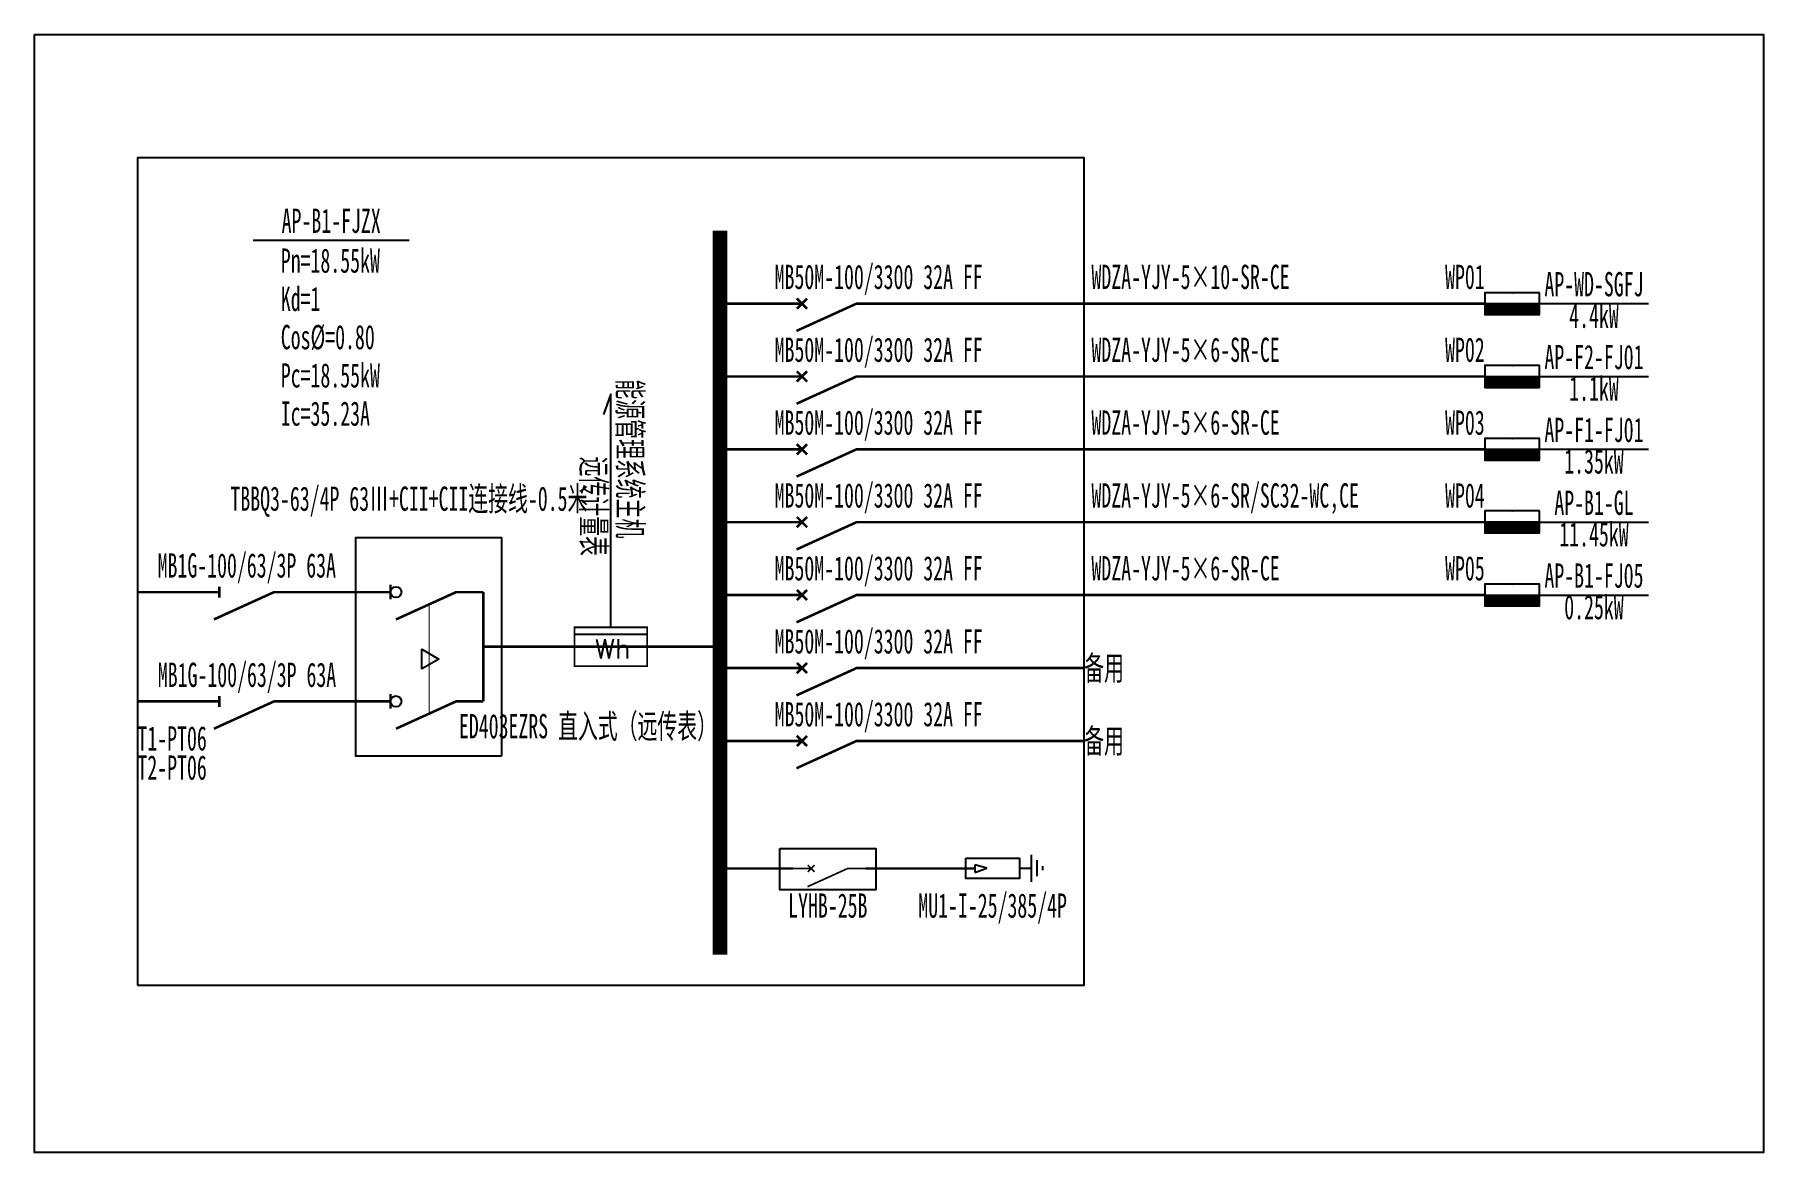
# Model space of a CAD drawing. Extents: x 1418044 to 1422317, y 405084 to 407846.
import ezdxf
from ezdxf.enums import TextEntityAlignment as Align

# ---------------------------------------------------------------- set-up
doc = ezdxf.new("R2010")
doc.units = 0
doc.header["$MEASUREMENT"] = 0
for name, color, linetype in [('ELEMENT', 3, 'Continuous'), ('WIRE-照明', 4, 'Continuous'), ('WIRE-系统', 4, 'Continuous'), ('系统图', 1, 'Continuous')]:
    doc.layers.add(name, color=color, linetype=linetype)
doc.styles.add('_SIMPLEX', font='simplex_.ttf', dxfattribs={"width": 0.6})
doc.styles.add('_TEL_DIM', font='', dxfattribs={"width": 0.8, "height": 3.5})
doc.styles.add('宋体', font='', dxfattribs={"width": 0.8, "height": 3.5})
doc.styles.get('_TEL_DIM').set_extended_font_data('SimSun')
doc.styles.get('宋体').set_extended_font_data('SimSun')

# ---------------------------------------------------------------- blocks, each defined once
blk = doc.blocks.new('$element$00000492')
blk.add_line((0.173, 0), (0.173, -1))
at = {"const_width": 0.0233}
blk.add_lwpolyline([(-0.267, 0), (0.267, 0), (0.267, -1), (-0.267, -1), (-0.267, 0)], dxfattribs=at)
at = {"style": '_SIMPLEX'}
blk.add_text('Wh', height=0.2667, rotation=270, dxfattribs=at).set_placement((-0.161, -0.281))
at = {"flags": 9}
blk.add_attdef('S', (0, 0), '', height=0.00000667, dxfattribs=at)
blk.add_attdef('S', (0, 0), '', height=0.00000667, dxfattribs=at)
blk.add_attdef('S', (0, 0), '', height=0.00000667, dxfattribs=at)
blk = doc.blocks.new('$element$00000519')
at = {"const_width": 0.0233}
for points in [[(0, 0), (0, -0.25)], [(0, -1), (0, -0.75), (-0.25, -0.2)], [(-0.05, -0.25), (0.05, -0.25)]]:
    blk.add_lwpolyline(points, dxfattribs=at)
at = {"flags": 9}
blk.add_attdef('S', (0, 0), '', height=0.00000667, dxfattribs=at)
blk = doc.blocks.new('$element$00000497')
at = {"const_width": 0.0233}
for points in [[(0, 0), (0, -0.25)], [(0, -1), (0, -0.75), (-0.25, -0.2)], [(-0.047, -0.297), (0.047, -0.203)], [(-0.047, -0.203), (0.047, -0.297)]]:
    blk.add_lwpolyline(points, dxfattribs=at)
at = {"flags": 9}
blk.add_attdef('S', (0, 0), '', height=0.00000667, dxfattribs=at)
blk = doc.blocks.new('*X4')
at = {"color": 0}
for p, q in [((-250, 33), (-183, 100)), ((-250, 68), (-218, 100)), ((-247, 0), (-147, 100)), ((-212, 0), (-112, 100)), ((-177, 0), (-77, 100)), ((-141, 0), (-41, 100)), ((-106, 0), (-6, 100)), ((-71, 0), (29, 100)), ((-35, 0), (65, 100)), ((0, 0), (100, 100)), ((35, 0), (135, 100)), ((71, 0), (171, 100)), ((106, 0), (206, 100)), ((141, 0), (241, 100)), ((177, 0), (250, 73)), ((212, 0), (250, 38)), ((247, 0), (250, 3))]:
    blk.add_line(p, q, dxfattribs=at)
blk = doc.blocks.new('$equip$00002929')
for p, q in [((-0.75, 0.6), (-0.75, 0)), ((0.75, 0.6), (-0.75, 0.6)), ((0.75, 0), (0.75, 0.6)), ((-0.75, 0.3), (0.75, 0.3)), ((-0.75, 0), (0.75, 0))]:
    blk.add_line(p, q)
for points, const_width in [([(-0.75, 0.6), (-0.75, 0), (0.75, 0), (0.75, 0.6), (-0.75, 0.6), (-0.75, 0)], 0.04), ([(-0.75, 0.15), (0.75, 0.15)], 0.3)]:
    blk.add_lwpolyline(points, dxfattribs=dict(const_width=const_width))
for p in [(0, 0.6), (-0.75, 0.3), (0, 0), (0.75, 0.3)]:
    blk.add_point(p)
at = {"xscale": 0.00300000000061118, "yscale": 0.00300000000061118, "zscale": 0.00300000000061118}
blk.add_blockref('*X4', (0, 0), dxfattribs=at)
at = {"color": 7, "style": '_TEL_DIM', "flags": 1}
for tag in ['A', 'REMARK']:
    blk.add_attdef(tag, text='', height=0.00002, dxfattribs=at).set_placement((0, 0), align=Align.MIDDLE_CENTER)
blk = doc.blocks.new('$element$00000523')
at = {"const_width": 0.0233}
for points in [[(0, 0), (0, -0.15)], [(-0.067, -0.15), (0.067, -0.15)], [(0, -1), (0, -0.75), (-0.25, -0.2)]]:
    blk.add_lwpolyline(points, dxfattribs=at)
blk.add_circle((0, -0.2), 0.05)
at = {"flags": 9}
blk.add_attdef('S', (0, 0), '', height=0.00000667, dxfattribs=at)
blk = doc.blocks.new('$element$00000837')
blk.add_lwpolyline([(-1.5, -1.167), (-1.5, 0.167), (0.5, 0.167), (0.5, -1.167)], close=True)
at = {"layer": 'WIRE-照明', "linetype": 'Continuous', "const_width": 0.0233}
for points in [[(-1, 0), (-1, 0.167)], [(0, 0), (0, 0.167)]]:
    blk.add_lwpolyline(points, dxfattribs=at)
at = {"layer": 'WIRE-系统', "color": 3, "linetype": 'Continuous'}
for p, q in [((-0.701, -0.437), (-0.523, -0.437)), ((-0.612, -0.592), (-0.701, -0.437)), ((-0.523, -0.437), (-0.612, -0.592))]:
    blk.add_line(p, q, dxfattribs=at)
at = {"layer": 'WIRE-系统', "color": 3, "linetype": 'Continuous', "const_width": 0.01}
blk.add_lwpolyline([(-0.612, -0.592), (-0.523, -0.437), (-0.701, -0.437)], close=True, dxfattribs=at)
at = {"layer": 'WIRE-系统', "color": 2, "linetype": 'Continuous', "const_width": 0.01}
blk.add_lwpolyline([(-1.112, -0.505), (-0.112, -0.505)], dxfattribs=at)
at = {"layer": 'WIRE-系统', "linetype": 'Continuous', "const_width": 0.0233}
for points in [[(-1, -1), (0, -1)], [(-0.5, -1.167), (-0.5, -1)]]:
    blk.add_lwpolyline(points, dxfattribs=at)
at = {"layer": 'ELEMENT'}
for p in [(-1, 0), (0, 0)]:
    blk.add_blockref('$element$00000523', p, dxfattribs=at)

msp = doc.modelspace()

# ---------------------------------------------------------------- linework, layer by layer
at = {"color": 0, "linetype": 'ByBlock'}
for p, q in [((1418584.2, 407338.3), (1418970.4, 407338.3)), ((1420507.5, 405820), (1420507.5, 405752.8)), ((1420521.3, 405806.1), (1420521.3, 405766.8)), ((1420397.7, 405787), (1420368.5, 405794.9)), ((1420368.5, 405794.9), (1420368.5, 405776.7)), ((1420368.5, 405776.2), (1420397.7, 405787)), ((1420478.2, 405786.9), (1420506.3, 405786.9)), ((1420535, 405791.6), (1420535, 405781.8))]:
    msp.add_line(p, q, dxfattribs=at)
at = {"color": 0, "linetype": 'ByBlock', "ltscale": 0.2}
for p, q in [((1419468.4, 406958.3), (1419450, 406907.6)), ((1419468.4, 406381.7), (1419468.4, 406958.3))]:
    msp.add_line(p, q, dxfattribs=at)
at = {"color": 0, "linetype": 'ByBlock'}
for points in [[(1418298.4, 405497.6), (1420638.4, 405497.6), (1420638.4, 407541.6), (1418298.4, 407541.6)], [(1419886.5, 405835.3), (1420123.1, 405835.3), (1420123.1, 405733.3), (1419886.5, 405733.3)], [(1420345.7, 405811), (1420478.5, 405811), (1420478.5, 405761), (1420345.7, 405761)]]:
    msp.add_lwpolyline(points, close=True, dxfattribs=at)
msp.add_lwpolyline([(1419738.4, 407361.6, 36, 36, 0), (1419738.4, 405572.8, 0, 0, 0)], format="xyseb", dxfattribs=at)
at = {"color": 0, "linetype": 'ByBlock', "const_width": 6.3}
for points in [[(1419738.4, 407181.6), (1419873.4, 407181.6)], [(1420143.4, 407181.6), (1421628.4, 407181.6)], [(1419738.4, 407001.6), (1419873.4, 407001.6)], [(1420143.4, 407001.6), (1421628.4, 407001.6)], [(1419738.4, 406821.6), (1419873.4, 406821.6)], [(1420143.4, 406821.6), (1421628.4, 406821.6)], [(1419738.4, 406641.6), (1419873.4, 406641.6)], [(1420143.4, 406641.6), (1421628.4, 406641.6)], [(1418433.4, 406468.7), (1418298.4, 406468.7)], [(1418703.4, 406468.7), (1418838.4, 406468.7)], [(1419738.4, 406461.6), (1419873.4, 406461.6)], [(1420143.4, 406461.6), (1421628.4, 406461.6)], [(1419198.4, 406333.7), (1419738.4, 406333.7)], [(1419738.4, 406281.1), (1419873.4, 406281.1)], [(1420143.4, 406281.1), (1420638.4, 406281.1)], [(1418433.4, 406198.7), (1418298.4, 406198.7)], [(1418703.4, 406198.7), (1418838.4, 406198.7)], [(1419738.4, 406101.1), (1419873.4, 406101.1)], [(1420143.4, 406101.1), (1420638.4, 406101.1)], [(1419738.4, 405785.8), (1419918.5, 405785.8)], [(1420098.5, 405785.8), (1420368.5, 405785.8)]]:
    msp.add_lwpolyline(points, dxfattribs=at)
at = {"color": 0, "linetype": 'ByBlock'}
for points in [[(1421763.4, 407181.6), (1422033.4, 407181.6)], [(1421763.4, 407001.6), (1422033.4, 407001.6)], [(1421763.4, 406821.6), (1422033.4, 406821.6)], [(1421763.4, 406641.6), (1422033.4, 406641.6)], [(1421763.4, 406461.6), (1422033.4, 406461.6)]]:
    msp.add_lwpolyline(points, dxfattribs=at)
at = {"layer": '系统图'}
msp.add_lwpolyline([(1418044.2, 407846.2), (1422317.2, 407846.2), (1422317.2, 405084.4), (1418044.2, 405084.4)], close=True, dxfattribs=at)

# ---------------------------------------------------------------- block references
at = {"color": 0, "linetype": 'ByBlock', "rotation": 90}
for name, p, xscale, yscale, zscale in [('$element$00000497', (1419873.4, 407181.6), 270, 270, 270), ('$element$00000497', (1419873.4, 407001.6), 270, 270, 270), ('$element$00000497', (1419873.4, 406821.6), 270, 270, 270), ('$element$00000497', (1419873.4, 406641.6), 270, 270, 270), ('$element$00000837', (1418883.4, 406468.7), 270, 270, 270), ('$element$00000519', (1418433.4, 406468.7), 270, 270, 270), ('$element$00000497', (1419873.4, 406461.6), 270, 270, 270), ('$element$00000492', (1419378.4, 406333.7), 180, 180, 180), ('$element$00000497', (1419873.4, 406281.1), 270, 270, 270), ('$element$00000519', (1418433.4, 406198.7), 270, 270, 270), ('$element$00000497', (1419873.4, 406101.1), 270, 270, 270), ('$element$00000497', (1419918.5, 405785.8), 180, 180, 180)]:
    msp.add_blockref(name, p, dxfattribs=dict(at, xscale=xscale, yscale=yscale, zscale=zscale))
at = {"color": 0, "linetype": 'ByBlock', "xscale": 90, "yscale": 90, "zscale": 90}
for p in [(1421695.9, 407154.6), (1421695.9, 406974.6), (1421695.9, 406794.6), (1421695.9, 406615.2), (1421695.9, 406434.6)]:
    msp.add_blockref('$equip$00002929', p, dxfattribs=at)

# ---------------------------------------------------------------- texts
at = {"color": 0, "linetype": 'ByBlock', "style": '宋体', "width": 0.6}
for s, p in [('AP-B1-FJZX', (1418777.3, 407338.3)), ('AP-WD-SGFJ', (1421898.4, 407181.6)), ('AP-F2-FJ01', (1421898.4, 407001.6)), ('AP-F1-FJ01', (1421898.4, 406821.6)), ('AP-B1-GL', (1421898.4, 406641.6)), ('AP-B1-FJ05', (1421898.4, 406461.6))]:
    msp.add_text(s, height=60, dxfattribs=at).set_placement(p, align=Align.BOTTOM_CENTER)
for s, p in [('Pn=18.55kW', (1418652.8, 407257.8)), ('Kd=1', (1418652.8, 407163.3)), ('Cos%%C=0.80', (1418652.8, 407068.8)), ('Pc=18.55kW', (1418652.8, 406974.3)), ('Ic=35.23A', (1418652.8, 406879.8))]:
    msp.add_text(s, height=60, dxfattribs=at).set_placement(p)
at = {"color": 40, "linetype": 'ByBlock', "style": '宋体', "width": 0.6}
for p in [(1419873.4, 407199.6), (1419873.4, 407019.6), (1419873.4, 406839.6), (1419873.4, 406659.6), (1419873.4, 406479.6), (1419873.4, 406299.1), (1419873.4, 406119.1)]:
    msp.add_text('MB50M-100/3300 32A FF', height=60, dxfattribs=at).set_placement(p, align=Align.BOTTOM_LEFT)
at = {"color": 0, "linetype": 'ByBlock', "style": '宋体', "width": 0.6}
for s, p in [('WDZA-YJY-5×10-SR-CE', (1420656.4, 407199.6)), ('WDZA-YJY-5×6-SR-CE', (1420656.4, 407019.6)), ('WDZA-YJY-5×6-SR-CE', (1420656.4, 406839.6)), ('WDZA-YJY-5×6-SR/SC32-WC,CE', (1420656.4, 406659.6)), ('WDZA-YJY-5×6-SR-CE', (1420656.4, 406479.6)), ('T1-PT06', (1418298.5, 406059.4)), ('T2-PT06', (1418298.5, 405987.4))]:
    msp.add_text(s, height=60, dxfattribs=at).set_placement(p, align=Align.BOTTOM_LEFT)
for s, p in [('WP01', (1421628.4, 407199.6)), ('WP02', (1421628.4, 407019.6)), ('WP03', (1421628.4, 406839.6)), ('WP04', (1421628.4, 406659.6)), ('WP05', (1421628.4, 406479.6))]:
    msp.add_text(s, height=60, dxfattribs=at).set_placement(p, align=Align.BOTTOM_RIGHT)
for s, p in [('4.4kW', (1421898.4, 407181.6)), ('1.1kW', (1421898.4, 407001.6)), ('1.35kW', (1421898.4, 406821.6)), ('11.45kW', (1421898.4, 406641.6)), ('0.25kW', (1421898.4, 406461.6))]:
    msp.add_text(s, height=60, dxfattribs=at).set_placement(p, align=Align.TOP_CENTER)
for s, p in [('能源管理系统主机', (1419468.4, 406601.5)), ('远传计量表', (1419378.4, 406558))]:
    msp.add_text(s, height=60, rotation=270, dxfattribs=at).set_placement(p, align=Align.BOTTOM_RIGHT)
at = {"color": 110, "linetype": 'ByBlock', "style": '宋体', "width": 0.6}
msp.add_text('TBBQ3-63/4P 63Ⅲ+CII+CII连接线-0.5米', height=60, dxfattribs=at).set_placement((1418969.4, 406651.6), align=Align.BOTTOM_CENTER)
at = {"color": 1, "linetype": 'ByBlock', "style": '宋体', "width": 0.6}
msp.add_text('MB1G-100/63/3P 63A', height=60, dxfattribs=at).set_placement((1418348.4, 406486.7), align=Align.BOTTOM_LEFT)
at = {"color": 0, "linetype": 'ByBlock', "style": '宋体', "width": 0.6}
for p in [(1420638.4, 406281.1), (1420638.4, 406101.1)]:
    msp.add_text('备用', height=60, dxfattribs=at).set_placement(p, align=Align.MIDDLE_LEFT)
at = {"color": 1, "linetype": 'ByBlock', "style": '宋体', "width": 0.6}
msp.add_text('MB1G-100/63/3P 63A', height=60, dxfattribs=at).set_placement((1418569.3, 406216.5), align=Align.BOTTOM_CENTER)
at = {"color": 2, "linetype": 'ByBlock', "style": '宋体', "width": 0.6}
msp.add_text('ED403EZRS 直入式（远传表）', height=60, dxfattribs=at).set_placement((1419412, 406167.5), align=Align.TOP_CENTER)
at = {"color": 1, "linetype": 'ByBlock', "style": '宋体', "width": 0.6}
msp.add_text('LYHB-25B', height=60, dxfattribs=at).set_placement((1420004.8, 405724.3), align=Align.TOP_CENTER)
at = {"color": 190, "linetype": 'ByBlock', "style": '宋体', "width": 0.6}
msp.add_text('MU1-I-25/385/4P', height=60, dxfattribs=at).set_placement((1420412.1, 405724.3), align=Align.TOP_CENTER)

doc.saveas('drawing.dxf')
